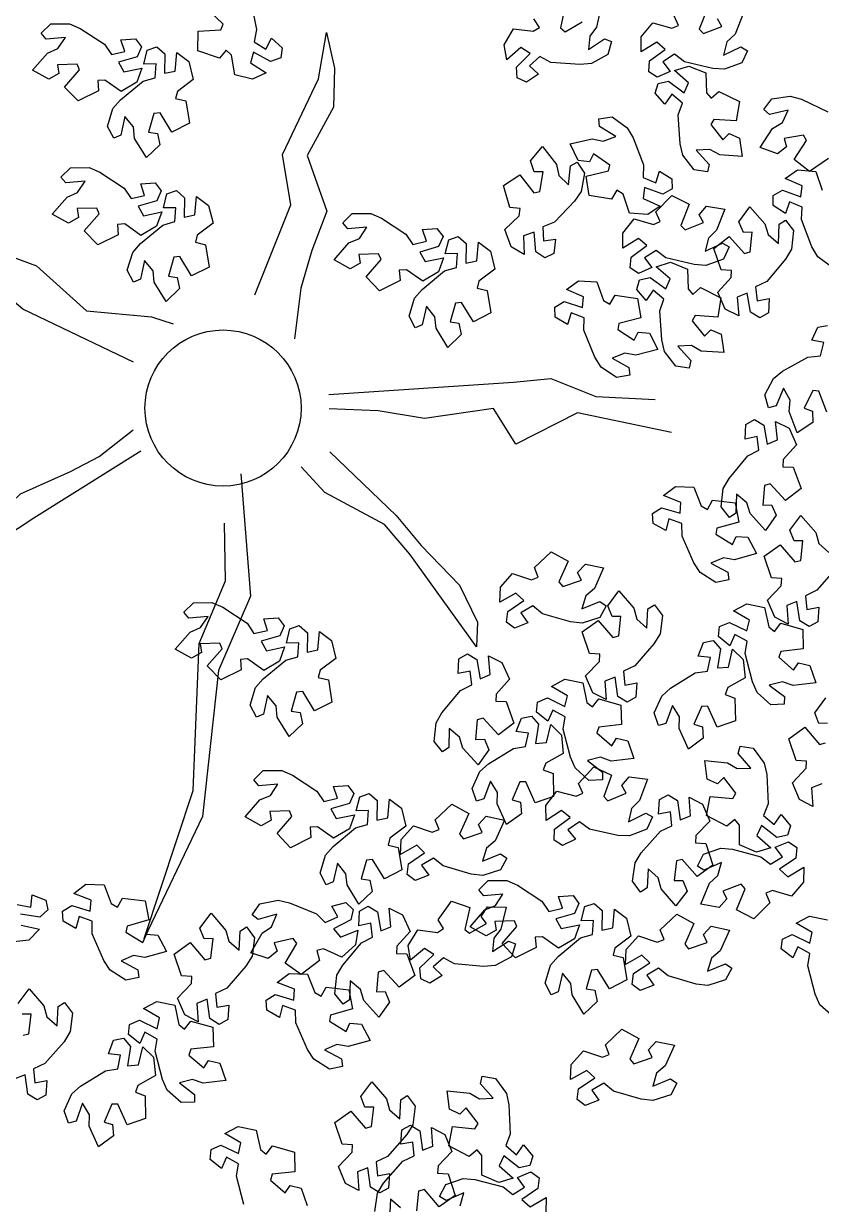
# Model space of a CAD drawing. Header units: centimetres. Extents: x -3096 to 17897, y -3131 to 15798.
# Drawn here: x 2541.9 to 2675.9, y 13499.9 to 13698.2 of the extents above; entities that cross this region are included whole.
import ezdxf

# ---------------------------------------------------------------- set-up
doc = ezdxf.new("R2010")
doc.units = ezdxf.units.CM
doc.layers.add('alberi', color=74, linetype='Continuous')

msp = doc.modelspace()

# ---------------------------------------------------------------- linework, layer by layer
at = {"layer": 'alberi'}
for points in [[(2580.04, 13701.99), (2581.02, 13697.2), (2580.6, 13695.16), (2582.58, 13693.92), (2583.51, 13695.76), (2585.34, 13694.15), (2585.09, 13692.48), (2583.39, 13691.84), (2583.39, 13691.84), (2580.53, 13693.42), (2580.02, 13691.64), (2582.63, 13689.94), (2580.35, 13688.86), (2577.36, 13689.61), (2576.83, 13692.91), (2575.92, 13693.72), (2574.78, 13692.41), (2574.78, 13692.41), (2571.15, 13693.63), (2571.22, 13696.91), (2575.02, 13697.16), (2575.4, 13698.11), (2573.02, 13700.38)], [(2638.93, 13701.35), (2638.12, 13697.63), (2636.96, 13696.12), (2636.77, 13693.85), (2639.44, 13695.65), (2640.65, 13695.2), (2640.01, 13693.04), (2637.29, 13691.52), (2635.34, 13691.33), (2630.46, 13691.7), (2628.61, 13692.66), (2626.88, 13691.1), (2628.39, 13689.7), (2626.34, 13688.38), (2624.81, 13689.08), (2624.65, 13690.89), (2624.65, 13690.89), (2626.96, 13693.21), (2625.39, 13694.18), (2623.03, 13692.14), (2622.62, 13694.62), (2624.17, 13697.3), (2627.48, 13696.91), (2628.51, 13697.56), (2627.56, 13699.02)], [(2632.86, 13701.2), (2632.06, 13697.48), (2632.87, 13696.85), (2635.71, 13698.53)], [(2662.77, 13699.99), (2661.38, 13696.44), (2659.98, 13695.13), (2659.43, 13692.93), (2662.36, 13694.28), (2663.48, 13693.64), (2662.51, 13691.61), (2659.58, 13690.54), (2657.62, 13690.67), (2652.87, 13691.81), (2651.19, 13693.06), (2649.24, 13691.79), (2650.5, 13690.17), (2648.27, 13689.2), (2646.87, 13690.13), (2647, 13691.94), (2647, 13691.94), (2649.65, 13693.86), (2648.25, 13695.08), (2645.6, 13693.44), (2645.6, 13695.96), (2647.55, 13698.34), (2650.76, 13697.43), (2651.88, 13697.91), (2651.17, 13699.5)], [(2656.76, 13700.81), (2655.37, 13697.26), (2656.07, 13696.52), (2659.14, 13697.71), (2658.44, 13699.02)], [(2677.04, 13675.53), (2673.88, 13673.37), (2671.31, 13675.39), (2673.39, 13678.58), (2672.85, 13679.46), (2669.61, 13678.91), (2670.03, 13677.49), (2668.5, 13676.32), (2665.59, 13677.42), (2667.67, 13680.61), (2669.31, 13681.61), (2670.29, 13683.65), (2667.15, 13682.93), (2666.19, 13683.78), (2667.55, 13685.57), (2670.64, 13686.02), (2672.53, 13685.49), (2676.95, 13683.41)], [(2677.8, 13657.22), (2675.27, 13659.04), (2674.28, 13660.73), (2672.55, 13665.3), (2672.63, 13667.39), (2670.49, 13668.3), (2669.85, 13666.34), (2667.79, 13667.64), (2667.78, 13669.32), (2669.35, 13670.22), (2669.35, 13670.22), (2672.43, 13669.12), (2672.65, 13670.96), (2669.8, 13672.22), (2671.88, 13673.65), (2674.95, 13673.38), (2676, 13670.21)], [(2676.8, 13632.95), (2675.44, 13636.5), (2674.42, 13636.58), (2672.96, 13633.63), (2674.35, 13633.14), (2674.41, 13631.22), (2671.81, 13629.51), (2670.45, 13633.06), (2670.6, 13634.97), (2669.52, 13636.96), (2668.26, 13634), (2667.01, 13633.71), (2666.35, 13635.87), (2667.8, 13638.63), (2669.33, 13639.86), (2673.61, 13642.22), (2675.69, 13642.43), (2676.28, 13644.68), (2674.25, 13645.03), (2675.25, 13647.25), (2676.91, 13647.5)], [(2678.3, 13606.73), (2675.08, 13603.05), (2673.2, 13602.14), (2673.41, 13599.82), (2675.44, 13600.19), (2675.26, 13597.76), (2673.79, 13596.96), (2672.25, 13597.92), (2672.25, 13597.92), (2671.77, 13601.15), (2670.05, 13600.48), (2670.27, 13597.37), (2668.04, 13598.53), (2666.83, 13601.37), (2669.13, 13603.79), (2669.22, 13605), (2667.48, 13605.12), (2667.48, 13605.12), (2666.27, 13608.75), (2668.92, 13610.67), (2671.41, 13607.8), (2672.4, 13608.07), (2672.77, 13611.34), (2671.28, 13611.33), (2670.58, 13613.12), (2672.43, 13615.61), (2674.93, 13612.74), (2675.44, 13610.89), (2677.14, 13609.39)], [(2676.92, 13580.71), (2675.44, 13580.7), (2674.74, 13582.49), (2676.59, 13584.98)], [(2675.93, 13570.52), (2674.21, 13569.85), (2674.43, 13566.74), (2672.2, 13567.9), (2670.99, 13570.74), (2673.29, 13573.16), (2673.38, 13574.37), (2671.64, 13574.49), (2671.64, 13574.49), (2670.42, 13578.12), (2673.07, 13580.04), (2675.57, 13577.17), (2676.56, 13577.44)], [(2540.83, 13550.29), (2543.11, 13549.83), (2543.34, 13551.88), (2545.62, 13551.02), (2545.97, 13549.37), (2544.61, 13548.17), (2544.61, 13548.17), (2541.37, 13548.64)], [(2677.94, 13531.36), (2675.63, 13533.45), (2674.83, 13535.24), (2673.61, 13539.97), (2673.93, 13542.04), (2671.89, 13543.17), (2671.05, 13541.3), (2669.14, 13542.82), (2669.31, 13544.49), (2670.98, 13545.22), (2670.98, 13545.22), (2673.91, 13543.78), (2674.33, 13545.58), (2671.64, 13547.15), (2673.86, 13548.34), (2676.89, 13547.73)], [(2541.52, 13546.79), (2544.57, 13546.12), (2542.81, 13544.31), (2539.75, 13543.96)], [(2540.97, 13533.64), (2542.83, 13536.13), (2545.32, 13533.26), (2545.83, 13531.42), (2547.53, 13529.91), (2547.7, 13533.13), (2548.78, 13533.82), (2550.13, 13532.02), (2549.72, 13528.93), (2548.69, 13527.25), (2545.48, 13523.57), (2543.59, 13522.67), (2543.81, 13520.35), (2545.83, 13520.71), (2545.66, 13518.28), (2544.18, 13517.48), (2542.64, 13518.44), (2542.64, 13518.44), (2542.17, 13521.67), (2540.44, 13521)], [(2541.81, 13528.32), (2542.8, 13528.59), (2543.16, 13531.87), (2541.68, 13531.85)], [(2578.9, 13499.91), (2577.68, 13504.65), (2578, 13506.71), (2575.96, 13507.85), (2575.12, 13505.97), (2573.22, 13507.49), (2573.39, 13509.17), (2575.05, 13509.89), (2575.05, 13509.89), (2577.99, 13508.45), (2578.41, 13510.26), (2575.72, 13511.83), (2577.94, 13513.01), (2580.96, 13512.41), (2581.66, 13509.14), (2582.61, 13508.38), (2583.68, 13509.75), (2583.68, 13509.75), (2587.37, 13508.7), (2587.45, 13505.42), (2583.67, 13504.99), (2583.34, 13504.02), (2585.83, 13501.87), (2586.66, 13503.1), (2588.53, 13502.67), (2589.54, 13499.73)], [(2600.89, 13498.73), (2601.32, 13501.82), (2602.35, 13503.49), (2605.57, 13507.16), (2607.46, 13508.06), (2607.25, 13510.38), (2605.23, 13510.02), (2605.41, 13512.45), (2606.89, 13513.25), (2608.43, 13512.28), (2608.43, 13512.28), (2608.89, 13509.05), (2610.62, 13509.71), (2610.4, 13512.82), (2612.63, 13511.65), (2613.84, 13508.81), (2611.53, 13506.4), (2611.43, 13505.19), (2613.17, 13505.07), (2613.17, 13505.07), (2614.37, 13501.43), (2611.71, 13499.52), (2609.22, 13502.4), (2608.24, 13502.13), (2607.86, 13498.86)], [(2615.23, 13499.68), (2615.83, 13501.87), (2612.87, 13500.58), (2611.76, 13501.24), (2612.78, 13503.25), (2615.73, 13504.26), (2617.68, 13504.09), (2622.41, 13502.85), (2624.06, 13501.57), (2626.04, 13502.79), (2624.82, 13504.44), (2627.07, 13505.37), (2628.45, 13504.4), (2628.27, 13502.6), (2628.27, 13502.6), (2625.59, 13500.73), (2626.96, 13499.49), (2629.64, 13501.08), (2629.6, 13498.56)], [(2605.19, 13499.32), (2603.5, 13500.83), (2603.32, 13497.61)]]:
    msp.add_lwpolyline(points, dxfattribs=at)
for points in [[(2546.47, 13698.17), (2549.59, 13698.18), (2551.39, 13697.4), (2555.48, 13694.73), (2556.64, 13692.99), (2558.9, 13693.52), (2558.26, 13695.47), (2560.69, 13695.64), (2561.69, 13694.28), (2560.96, 13692.63), (2560.96, 13692.63), (2557.82, 13691.71), (2558.72, 13690.1), (2561.77, 13690.75), (2560.93, 13688.37), (2558.29, 13686.78), (2555.57, 13688.73), (2554.36, 13688.65), (2554.48, 13686.91), (2554.48, 13686.91), (2551.05, 13685.21), (2548.78, 13687.56), (2551.28, 13690.44), (2550.88, 13691.38), (2547.58, 13691.29), (2547.81, 13689.82), (2546.13, 13688.87), (2543.4, 13690.37), (2545.91, 13693.24), (2547.66, 13694), (2548.92, 13695.89), (2545.71, 13695.6), (2544.87, 13696.58)], [(2556, 13680.95), (2556.91, 13683.94), (2558.2, 13685.42), (2561.97, 13688.53), (2563.98, 13689.11), (2564.14, 13691.44), (2562.09, 13691.41), (2562.66, 13693.77), (2564.25, 13694.33), (2565.61, 13693.13), (2565.61, 13693.13), (2565.55, 13689.86), (2567.36, 13690.24), (2567.65, 13693.35), (2569.66, 13691.83), (2570.39, 13688.84), (2567.72, 13686.82), (2567.44, 13685.64), (2569.13, 13685.24), (2569.13, 13685.24), (2569.74, 13681.46), (2566.81, 13680), (2564.81, 13683.24), (2563.8, 13683.13), (2562.9, 13679.96), (2564.37, 13679.74), (2564.77, 13677.86), (2562.53, 13675.7), (2560.54, 13678.94), (2560.34, 13680.85), (2558.91, 13682.61), (2558.22, 13679.46), (2557.04, 13678.95)], [(2654.51, 13673.63), (2652.62, 13676.11), (2652.16, 13678.02), (2651.83, 13682.89), (2652.52, 13684.87), (2650.73, 13686.36), (2649.56, 13684.67), (2647.96, 13686.51), (2648.44, 13688.12), (2650.21, 13688.53), (2650.21, 13688.53), (2652.83, 13686.58), (2653.57, 13688.27), (2651.21, 13690.31), (2653.62, 13691.07), (2656.48, 13689.92), (2656.57, 13686.58), (2657.36, 13685.66), (2658.67, 13686.81), (2658.67, 13686.81), (2662.1, 13685.1), (2661.58, 13681.87), (2657.78, 13682.13), (2657.28, 13681.24), (2659.33, 13678.67), (2660.37, 13679.73), (2662.14, 13678.96), (2662.59, 13675.88), (2658.79, 13676.15), (2657.12, 13677.09), (2654.86, 13676.96), (2657.02, 13674.57), (2656.74, 13673.31)], [(2640.72, 13682.54), (2643.26, 13680.73), (2644.26, 13679.04), (2646.01, 13674.48), (2645.93, 13672.39), (2648.08, 13671.49), (2648.7, 13673.45), (2650.77, 13672.16), (2650.79, 13670.48), (2649.22, 13669.57), (2649.22, 13669.57), (2646.14, 13670.66), (2645.92, 13668.82), (2648.78, 13667.57), (2646.7, 13666.14), (2643.63, 13666.39), (2642.57, 13669.56), (2641.54, 13670.21), (2640.62, 13668.73), (2640.62, 13668.73), (2636.85, 13669.35), (2636.39, 13672.6), (2640.1, 13673.46), (2640.32, 13674.46), (2637.59, 13676.31), (2636.91, 13675), (2635, 13675.21), (2633.67, 13678.02), (2637.38, 13678.88), (2639.24, 13678.47), (2641.37, 13679.26), (2638.61, 13680.91), (2638.5, 13682.2)], [(2636.1, 13673.09), (2635.53, 13670.02), (2634.42, 13668.4), (2631.03, 13664.89), (2629.1, 13664.08), (2629.2, 13661.75), (2631.24, 13662.01), (2630.94, 13659.59), (2629.43, 13658.86), (2627.94, 13659.9), (2627.94, 13659.9), (2627.63, 13663.16), (2625.87, 13662.57), (2625.94, 13659.45), (2623.77, 13660.73), (2622.7, 13663.62), (2625.12, 13665.92), (2625.27, 13667.13), (2623.54, 13667.33), (2623.54, 13667.33), (2622.51, 13671.02), (2625.25, 13672.81), (2627.6, 13669.81), (2628.6, 13670.03), (2629.13, 13673.29), (2627.65, 13673.34), (2627.03, 13675.17), (2629.01, 13677.56), (2631.36, 13674.57), (2631.78, 13672.7), (2633.4, 13671.11), (2633.72, 13674.32), (2634.84, 13674.96)], [(2549.79, 13674.01), (2552.9, 13674.02), (2554.7, 13673.24), (2558.79, 13670.57), (2559.95, 13668.83), (2562.22, 13669.36), (2561.58, 13671.31), (2564.01, 13671.48), (2565.01, 13670.13), (2564.27, 13668.47), (2564.27, 13668.47), (2561.13, 13667.55), (2562.04, 13665.94), (2565.09, 13666.59), (2564.24, 13664.21), (2561.6, 13662.62), (2558.88, 13664.57), (2557.67, 13664.49), (2557.8, 13662.75), (2557.8, 13662.75), (2554.37, 13661.05), (2552.1, 13663.4), (2554.6, 13666.28), (2554.19, 13667.22), (2550.9, 13667.13), (2551.12, 13665.66), (2549.45, 13664.71), (2546.72, 13666.21), (2549.22, 13669.08), (2550.97, 13669.84), (2552.23, 13671.73), (2549.02, 13671.44), (2548.18, 13672.42)], [(2559.31, 13656.79), (2560.23, 13659.78), (2561.51, 13661.26), (2565.29, 13664.37), (2567.29, 13664.95), (2567.46, 13667.28), (2565.4, 13667.25), (2565.97, 13669.61), (2567.56, 13670.17), (2568.92, 13668.97), (2568.92, 13668.97), (2568.86, 13665.7), (2570.67, 13666.08), (2570.96, 13669.19), (2572.97, 13667.67), (2573.71, 13664.68), (2571.04, 13662.66), (2570.75, 13661.48), (2572.45, 13661.08), (2572.45, 13661.08), (2573.05, 13657.3), (2570.12, 13655.84), (2568.13, 13659.08), (2567.11, 13658.97), (2566.22, 13655.8), (2567.68, 13655.58), (2568.09, 13653.7), (2565.85, 13651.54), (2563.85, 13654.78), (2563.65, 13656.69), (2562.22, 13658.45), (2561.53, 13655.3), (2560.35, 13654.79)], [(2659.41, 13658.67), (2656.48, 13657.6), (2654.53, 13657.74), (2649.77, 13658.88), (2648.1, 13660.12), (2646.14, 13658.86), (2647.4, 13657.23), (2645.17, 13656.26), (2643.77, 13657.2), (2643.91, 13659.01), (2643.91, 13659.01), (2646.56, 13660.93), (2645.16, 13662.14), (2642.51, 13660.5), (2642.5, 13663.02), (2644.45, 13665.41), (2647.67, 13664.49), (2648.78, 13664.98), (2648.08, 13666.57), (2648.08, 13666.57), (2650.73, 13669.33), (2653.66, 13667.87), (2652.28, 13664.33), (2652.98, 13663.58), (2656.05, 13664.78), (2655.34, 13666.08), (2656.6, 13667.54), (2659.67, 13667.05), (2658.28, 13663.51), (2656.89, 13662.2), (2656.34, 13660), (2659.27, 13661.34), (2660.39, 13660.71)], [(2671.2, 13663.44), (2670.84, 13660.34), (2669.85, 13658.65), (2666.7, 13654.92), (2664.83, 13653.98), (2665.09, 13651.66), (2667.1, 13652.06), (2666.97, 13649.63), (2665.51, 13648.8), (2663.95, 13649.73), (2663.95, 13649.73), (2663.42, 13652.96), (2661.71, 13652.26), (2661.99, 13649.15), (2659.73, 13650.28), (2658.47, 13653.09), (2660.73, 13655.55), (2660.8, 13656.77), (2659.06, 13656.85), (2659.06, 13656.85), (2657.78, 13660.46), (2660.4, 13662.43), (2662.95, 13659.6), (2663.93, 13659.89), (2664.24, 13663.17), (2662.76, 13663.13), (2662.02, 13664.9), (2663.83, 13667.43), (2666.38, 13664.6), (2666.92, 13662.77), (2668.64, 13661.29), (2668.75, 13664.51), (2669.82, 13665.22)], [(2597.1, 13666.31), (2600.22, 13666.33), (2602.02, 13665.55), (2606.11, 13662.87), (2607.27, 13661.13), (2609.54, 13661.66), (2608.89, 13663.62), (2611.32, 13663.78), (2612.33, 13662.43), (2611.59, 13660.77), (2611.59, 13660.77), (2608.45, 13659.85), (2609.35, 13658.24), (2612.4, 13658.89), (2611.56, 13656.52), (2608.92, 13654.93), (2606.2, 13656.87), (2604.99, 13656.79), (2605.11, 13655.06), (2605.11, 13655.06), (2601.69, 13653.35), (2599.41, 13655.71), (2601.92, 13658.58), (2601.51, 13659.52), (2598.22, 13659.43), (2598.44, 13657.96), (2596.76, 13657.02), (2594.03, 13658.51), (2596.54, 13661.38), (2598.29, 13662.14), (2599.55, 13664.03), (2596.34, 13663.75), (2595.5, 13664.73)], [(2606.63, 13649.1), (2607.55, 13652.08), (2608.83, 13653.56), (2612.6, 13656.67), (2614.61, 13657.26), (2614.78, 13659.58), (2612.72, 13659.55), (2613.29, 13661.92), (2614.88, 13662.47), (2616.24, 13661.27), (2616.24, 13661.27), (2616.18, 13658), (2617.99, 13658.39), (2618.28, 13661.49), (2620.29, 13659.98), (2621.02, 13656.98), (2618.36, 13654.97), (2618.07, 13653.79), (2619.76, 13653.39), (2619.76, 13653.39), (2620.37, 13649.61), (2617.44, 13648.14), (2615.44, 13651.39), (2614.43, 13651.28), (2613.53, 13648.11), (2615, 13647.88), (2615.4, 13646), (2613.16, 13643.84), (2611.17, 13647.09), (2610.97, 13648.99), (2609.54, 13650.76), (2608.85, 13647.61), (2607.67, 13647.1)], [(2651.42, 13640.7), (2649.52, 13643.17), (2649.07, 13645.08), (2648.74, 13649.96), (2649.43, 13651.93), (2647.64, 13653.42), (2646.46, 13651.73), (2644.87, 13653.57), (2645.34, 13655.18), (2647.11, 13655.59), (2647.11, 13655.59), (2649.74, 13653.64), (2650.48, 13655.34), (2648.12, 13657.38), (2650.52, 13658.13), (2653.38, 13656.99), (2653.47, 13653.64), (2654.27, 13652.73), (2655.57, 13653.87), (2655.57, 13653.87), (2659, 13652.16), (2658.49, 13648.93), (2654.69, 13649.19), (2654.18, 13648.3), (2656.24, 13645.73), (2657.28, 13646.79), (2659.04, 13646.03), (2659.49, 13642.95), (2655.69, 13643.22), (2654.03, 13644.16), (2651.76, 13644.02), (2653.92, 13641.63), (2653.65, 13640.37)], [(2641.46, 13638.77), (2638.88, 13640.52), (2637.84, 13642.18), (2635.98, 13646.7), (2636.01, 13648.79), (2633.83, 13649.63), (2633.26, 13647.66), (2631.16, 13648.9), (2631.1, 13650.58), (2632.65, 13651.53), (2632.65, 13651.53), (2635.76, 13650.51), (2635.92, 13652.35), (2633.04, 13653.54), (2635.08, 13655.02), (2638.15, 13654.84), (2639.3, 13651.7), (2640.34, 13651.08), (2641.22, 13652.58), (2641.22, 13652.58), (2645.01, 13652.05), (2645.55, 13648.82), (2641.86, 13647.86), (2641.67, 13646.86), (2644.43, 13645.07), (2645.08, 13646.41), (2647, 13646.24), (2648.4, 13643.46), (2644.72, 13642.51), (2642.84, 13642.88), (2640.73, 13642.03), (2643.54, 13640.45), (2643.68, 13639.17)], [(2659.06, 13617.04), (2659.39, 13620.14), (2660.38, 13621.84), (2663.5, 13625.6), (2665.36, 13626.55), (2665.09, 13628.86), (2663.07, 13628.45), (2663.19, 13630.88), (2664.64, 13631.72), (2666.21, 13630.8), (2666.21, 13630.8), (2666.76, 13627.58), (2668.47, 13628.29), (2668.17, 13631.4), (2670.43, 13630.29), (2671.71, 13627.48), (2669.47, 13625), (2669.41, 13623.79), (2671.15, 13623.72), (2671.15, 13623.72), (2672.46, 13620.12), (2669.85, 13618.13), (2667.28, 13620.94), (2666.3, 13620.64), (2666.02, 13617.36), (2667.5, 13617.42), (2668.25, 13615.64), (2666.46, 13613.1), (2663.89, 13615.92), (2663.34, 13617.75), (2661.6, 13619.21), (2661.52, 13615.99), (2660.45, 13615.27)], [(2658.12, 13604.35), (2655.51, 13606.05), (2654.43, 13607.68), (2652.47, 13612.16), (2652.45, 13614.25), (2650.26, 13615.05), (2649.73, 13613.06), (2647.61, 13614.25), (2647.51, 13615.93), (2649.03, 13616.92), (2649.03, 13616.92), (2652.16, 13615.97), (2652.29, 13617.81), (2649.38, 13618.94), (2651.38, 13620.46), (2654.47, 13620.35), (2655.68, 13617.23), (2656.74, 13616.64), (2657.58, 13618.16), (2657.58, 13618.16), (2661.38, 13617.71), (2661.99, 13614.49), (2658.33, 13613.46), (2658.15, 13612.45), (2660.96, 13610.72), (2661.58, 13612.07), (2663.5, 13611.95), (2664.96, 13609.2), (2661.3, 13608.17), (2659.41, 13608.49), (2657.32, 13607.6), (2660.16, 13606.08), (2660.33, 13604.81)], [(2638.66, 13598.47), (2635.68, 13597.54), (2633.74, 13597.76), (2629.04, 13599.11), (2627.42, 13600.44), (2625.41, 13599.26), (2626.6, 13597.58), (2624.32, 13596.71), (2622.97, 13597.71), (2623.19, 13599.51), (2623.19, 13599.51), (2625.92, 13601.31), (2624.58, 13602.58), (2621.86, 13601.07), (2621.96, 13603.58), (2624.02, 13605.88), (2627.19, 13604.82), (2628.33, 13605.25), (2627.7, 13606.87), (2627.7, 13606.87), (2630.47, 13609.51), (2633.34, 13607.92), (2631.79, 13604.44), (2632.45, 13603.67), (2635.57, 13604.72), (2634.93, 13606.06), (2636.25, 13607.45), (2639.3, 13606.83), (2637.75, 13603.35), (2636.3, 13602.11), (2635.65, 13599.93), (2638.64, 13601.14), (2639.73, 13600.46)], [(2649.18, 13598.81), (2648.77, 13595.72), (2647.74, 13594.05), (2644.53, 13590.37), (2642.65, 13589.46), (2642.86, 13587.14), (2644.89, 13587.51), (2644.71, 13585.08), (2643.23, 13584.27), (2641.69, 13585.23), (2641.69, 13585.23), (2641.22, 13588.47), (2639.49, 13587.79), (2639.72, 13584.68), (2637.49, 13585.85), (2636.27, 13588.68), (2638.58, 13591.11), (2638.66, 13592.32), (2636.93, 13592.43), (2636.93, 13592.43), (2635.71, 13596.06), (2638.36, 13597.99), (2640.86, 13595.11), (2641.85, 13595.39), (2642.21, 13598.66), (2640.73, 13598.64), (2640.02, 13600.43), (2641.88, 13602.93), (2644.38, 13600.05), (2644.89, 13598.21), (2646.58, 13596.7), (2646.75, 13599.92), (2647.83, 13600.62)], [(2570.42, 13600.95), (2573.54, 13600.97), (2575.34, 13600.19), (2579.43, 13597.51), (2580.59, 13595.77), (2582.86, 13596.3), (2582.22, 13598.26), (2584.65, 13598.42), (2585.65, 13597.07), (2584.91, 13595.41), (2584.91, 13595.41), (2581.77, 13594.49), (2582.68, 13592.88), (2585.72, 13593.53), (2584.88, 13591.16), (2582.24, 13589.57), (2579.52, 13591.51), (2578.31, 13591.43), (2578.44, 13589.7), (2578.44, 13589.7), (2575.01, 13587.99), (2572.74, 13590.35), (2575.24, 13593.22), (2574.83, 13594.16), (2571.54, 13594.07), (2571.76, 13592.6), (2570.09, 13591.66), (2567.36, 13593.15), (2569.86, 13596.02), (2571.61, 13596.78), (2572.87, 13598.67), (2569.66, 13598.39), (2568.82, 13599.36)], [(2667.39, 13583.81), (2665.08, 13585.9), (2664.28, 13587.68), (2663.06, 13592.42), (2663.38, 13594.49), (2661.34, 13595.62), (2660.5, 13593.74), (2658.59, 13595.26), (2658.76, 13596.94), (2660.43, 13597.66), (2660.43, 13597.66), (2663.37, 13596.22), (2663.78, 13598.03), (2661.09, 13599.6), (2663.32, 13600.78), (2666.34, 13600.18), (2667.04, 13596.91), (2667.99, 13596.15), (2669.06, 13597.52), (2669.06, 13597.52), (2672.74, 13596.47), (2672.83, 13593.2), (2669.05, 13592.76), (2668.72, 13591.79), (2671.21, 13589.64), (2672.03, 13590.87), (2673.91, 13590.44), (2674.92, 13587.5), (2671.13, 13587.07), (2669.33, 13587.69), (2667.12, 13587.14), (2669.68, 13585.19), (2669.64, 13583.9)], [(2579.95, 13583.74), (2580.87, 13586.72), (2582.15, 13588.2), (2585.93, 13591.31), (2587.93, 13591.89), (2588.1, 13594.22), (2586.04, 13594.19), (2586.61, 13596.56), (2588.2, 13597.11), (2589.56, 13595.91), (2589.56, 13595.91), (2589.5, 13592.64), (2591.31, 13593.02), (2591.6, 13596.13), (2593.61, 13594.62), (2594.34, 13591.62), (2591.68, 13589.61), (2591.39, 13588.42), (2593.08, 13588.03), (2593.08, 13588.03), (2593.69, 13584.25), (2590.76, 13582.78), (2588.77, 13586.03), (2587.75, 13585.92), (2586.85, 13582.75), (2588.32, 13582.52), (2588.72, 13580.64), (2586.48, 13578.48), (2584.49, 13581.73), (2584.29, 13583.63), (2582.86, 13585.39), (2582.17, 13582.25), (2580.99, 13581.74)], [(2647.76, 13582.46), (2649.07, 13585.29), (2650.54, 13586.59), (2654.69, 13589.16), (2656.76, 13589.47), (2657.24, 13591.75), (2655.19, 13592), (2656.07, 13594.27), (2657.72, 13594.61), (2658.91, 13593.23), (2658.91, 13593.23), (2658.41, 13590), (2660.26, 13590.14), (2660.96, 13593.18), (2662.75, 13591.41), (2663.08, 13588.34), (2660.17, 13586.7), (2659.73, 13585.57), (2661.35, 13584.95), (2661.35, 13584.95), (2661.45, 13581.12), (2658.35, 13580.06), (2656.8, 13583.54), (2655.78, 13583.57), (2654.47, 13580.55), (2655.89, 13580.13), (2656.04, 13578.21), (2653.53, 13576.37), (2651.99, 13579.86), (2652.05, 13581.77), (2650.87, 13583.71), (2649.76, 13580.68), (2648.52, 13580.33)], [(2610.84, 13577.67), (2611.18, 13580.77), (2612.16, 13582.46), (2615.29, 13586.22), (2617.15, 13587.18), (2616.87, 13589.49), (2614.86, 13589.07), (2614.97, 13591.51), (2616.43, 13592.35), (2617.99, 13591.43), (2617.99, 13591.43), (2618.55, 13588.2), (2620.26, 13588.92), (2619.95, 13592.02), (2622.22, 13590.92), (2623.5, 13588.11), (2621.26, 13585.63), (2621.2, 13584.42), (2622.94, 13584.35), (2622.94, 13584.35), (2624.24, 13580.75), (2621.64, 13578.76), (2619.07, 13581.57), (2618.09, 13581.27), (2617.81, 13577.99), (2619.29, 13578.04), (2620.04, 13576.27), (2618.25, 13573.73), (2615.68, 13576.54), (2615.12, 13578.37), (2613.39, 13579.84), (2613.3, 13576.62), (2612.24, 13575.9)], [(2636.84, 13571.12), (2634.52, 13573.21), (2633.72, 13575), (2632.51, 13579.73), (2632.82, 13581.8), (2630.79, 13582.94), (2629.94, 13581.06), (2628.04, 13582.58), (2628.21, 13584.25), (2629.87, 13584.98), (2629.87, 13584.98), (2632.81, 13583.54), (2633.23, 13585.34), (2630.54, 13586.91), (2632.76, 13588.1), (2635.79, 13587.49), (2636.48, 13584.23), (2637.43, 13583.47), (2638.51, 13584.83), (2638.51, 13584.83), (2642.19, 13583.78), (2642.28, 13580.51), (2638.49, 13580.07), (2638.16, 13579.11), (2640.66, 13576.95), (2641.48, 13578.19), (2643.36, 13577.76), (2644.36, 13574.81), (2640.58, 13574.38), (2638.77, 13575), (2636.57, 13574.46), (2639.13, 13572.5), (2639.09, 13571.21)], [(2617.21, 13569.77), (2618.51, 13572.6), (2619.98, 13573.9), (2624.14, 13576.47), (2626.21, 13576.79), (2626.68, 13579.07), (2624.64, 13579.31), (2625.52, 13581.58), (2627.17, 13581.92), (2628.36, 13580.55), (2628.36, 13580.55), (2627.86, 13577.32), (2629.71, 13577.46), (2630.41, 13580.49), (2632.2, 13578.72), (2632.53, 13575.66), (2629.61, 13574.02), (2629.17, 13572.89), (2630.8, 13572.27), (2630.8, 13572.27), (2630.89, 13568.44), (2627.8, 13567.38), (2626.25, 13570.86), (2625.23, 13570.89), (2623.92, 13567.87), (2625.34, 13567.45), (2625.49, 13565.53), (2622.98, 13563.69), (2621.44, 13567.17), (2621.49, 13569.08), (2620.31, 13571.02), (2619.21, 13568), (2617.97, 13567.65)], [(2664.42, 13576.52), (2666.26, 13574), (2666.68, 13572.09), (2666.91, 13567.21), (2666.17, 13565.25), (2667.94, 13563.72), (2669.14, 13565.39), (2670.7, 13563.52), (2670.19, 13561.91), (2668.41, 13561.54), (2668.41, 13561.54), (2665.83, 13563.55), (2665.05, 13561.86), (2667.37, 13559.78), (2664.95, 13559.07), (2662.11, 13560.28), (2662.1, 13563.62), (2661.32, 13564.55), (2659.99, 13563.44), (2659.99, 13563.44), (2656.6, 13565.21), (2657.18, 13568.44), (2660.97, 13568.09), (2661.5, 13568.97), (2659.49, 13571.59), (2658.43, 13570.55), (2656.69, 13571.35), (2656.3, 13574.44), (2660.09, 13574.09), (2661.74, 13573.12), (2664, 13573.2), (2661.9, 13575.64), (2662.2, 13576.89)], [(2582.15, 13572.78), (2585.27, 13572.8), (2587.07, 13572.02), (2591.16, 13569.34), (2592.32, 13567.6), (2594.59, 13568.14), (2593.94, 13570.09), (2596.37, 13570.25), (2597.38, 13568.9), (2596.64, 13567.24), (2596.64, 13567.24), (2593.5, 13566.33), (2594.4, 13564.71), (2597.45, 13565.36), (2596.61, 13562.99), (2593.97, 13561.4), (2591.25, 13563.34), (2590.04, 13563.26), (2590.16, 13561.53), (2590.16, 13561.53), (2586.74, 13559.82), (2584.47, 13562.18), (2586.97, 13565.05), (2586.56, 13565.99), (2583.27, 13565.9), (2583.49, 13564.43), (2581.81, 13563.49), (2579.09, 13564.98), (2581.59, 13567.85), (2583.34, 13568.61), (2584.6, 13570.5), (2581.39, 13570.22), (2580.55, 13571.2)], [(2646.57, 13562.93), (2643.67, 13561.8), (2641.71, 13561.89), (2636.93, 13562.93), (2635.23, 13564.14), (2633.3, 13562.83), (2634.6, 13561.23), (2632.39, 13560.21), (2630.97, 13561.11), (2631.07, 13562.93), (2631.07, 13562.93), (2633.67, 13564.91), (2632.25, 13566.09), (2629.63, 13564.39), (2629.57, 13566.91), (2631.47, 13569.34), (2634.7, 13568.5), (2635.8, 13569), (2635.07, 13570.58), (2635.07, 13570.58), (2637.66, 13573.4), (2640.62, 13572.01), (2639.31, 13568.43), (2640.03, 13567.7), (2643.07, 13568.96), (2642.34, 13570.25), (2643.57, 13571.74), (2646.65, 13571.32), (2645.34, 13567.74), (2643.97, 13566.4), (2643.47, 13564.19), (2646.37, 13565.6), (2647.5, 13564.99)], [(2591.68, 13555.57), (2592.6, 13558.55), (2593.88, 13560.04), (2597.65, 13563.14), (2599.66, 13563.73), (2599.83, 13566.05), (2597.77, 13566.02), (2598.34, 13568.39), (2599.93, 13568.94), (2601.29, 13567.74), (2601.29, 13567.74), (2601.23, 13564.47), (2603.04, 13564.86), (2603.33, 13567.96), (2605.34, 13566.45), (2606.07, 13563.45), (2603.41, 13561.44), (2603.12, 13560.26), (2604.81, 13559.86), (2604.81, 13559.86), (2605.42, 13556.08), (2602.49, 13554.62), (2600.5, 13557.86), (2599.48, 13557.75), (2598.58, 13554.58), (2600.05, 13554.35), (2600.45, 13552.47), (2598.21, 13550.32), (2596.22, 13553.56), (2596.02, 13555.46), (2594.59, 13557.23), (2593.9, 13554.08), (2592.72, 13553.57)], [(2644.16, 13554.19), (2644.59, 13557.28), (2645.62, 13558.95), (2648.85, 13562.62), (2650.73, 13563.52), (2650.53, 13565.84), (2648.5, 13565.48), (2648.68, 13567.91), (2650.16, 13568.71), (2651.7, 13567.75), (2651.7, 13567.75), (2652.16, 13564.51), (2653.89, 13565.18), (2653.68, 13568.29), (2655.91, 13567.12), (2657.11, 13564.28), (2654.8, 13561.86), (2654.71, 13560.65), (2656.44, 13560.53), (2656.44, 13560.53), (2657.64, 13556.89), (2654.99, 13554.98), (2652.5, 13557.86), (2651.51, 13557.59), (2651.13, 13554.32), (2652.62, 13554.33), (2653.32, 13552.54), (2651.45, 13550.05), (2648.97, 13552.93), (2648.46, 13554.78), (2646.77, 13556.29), (2646.59, 13553.08), (2645.51, 13552.38)], [(2621.99, 13556.1), (2619.02, 13555.17), (2617.07, 13555.39), (2612.37, 13556.75), (2610.76, 13558.07), (2608.74, 13556.89), (2609.93, 13555.21), (2607.66, 13554.34), (2606.3, 13555.34), (2606.52, 13557.14), (2606.52, 13557.14), (2609.25, 13558.94), (2607.91, 13560.22), (2605.19, 13558.7), (2605.3, 13561.22), (2607.36, 13563.51), (2610.52, 13562.45), (2611.66, 13562.89), (2611.03, 13564.51), (2611.03, 13564.51), (2613.8, 13567.15), (2616.67, 13565.56), (2615.12, 13562.08), (2615.79, 13561.3), (2618.91, 13562.36), (2618.27, 13563.69), (2619.59, 13565.09), (2622.64, 13564.46), (2621.09, 13560.98), (2619.63, 13559.74), (2618.98, 13557.57), (2621.97, 13558.78), (2623.06, 13558.09)], [(2656.05, 13558.72), (2659, 13559.72), (2660.96, 13559.55), (2665.68, 13558.31), (2667.34, 13557.03), (2669.32, 13558.26), (2668.09, 13559.91), (2670.34, 13560.83), (2671.72, 13559.87), (2671.55, 13558.06), (2671.55, 13558.06), (2668.86, 13556.19), (2670.23, 13554.95), (2672.92, 13556.54), (2672.87, 13554.02), (2670.87, 13551.67), (2667.68, 13552.65), (2666.55, 13552.19), (2667.22, 13550.59), (2667.22, 13550.59), (2664.51, 13547.88), (2661.61, 13549.4), (2663.07, 13552.91), (2662.38, 13553.68), (2659.29, 13552.54), (2659.97, 13551.22), (2658.68, 13549.79), (2655.62, 13550.34), (2657.08, 13553.86), (2658.5, 13555.14), (2659.1, 13557.33), (2656.14, 13556.04), (2655.04, 13556.7)], [(2619.94, 13554.31), (2623.06, 13554.33), (2624.85, 13553.55), (2628.94, 13550.87), (2630.1, 13549.13), (2632.37, 13549.67), (2631.73, 13551.62), (2634.16, 13551.78), (2635.16, 13550.43), (2634.42, 13548.77), (2634.42, 13548.77), (2631.28, 13547.86), (2632.19, 13546.24), (2635.24, 13546.89), (2634.39, 13544.52), (2631.75, 13542.93), (2629.04, 13544.87), (2627.82, 13544.79), (2627.95, 13543.06), (2627.95, 13543.06), (2624.52, 13541.35), (2622.25, 13543.71), (2624.75, 13546.58), (2624.34, 13547.52), (2621.05, 13547.43), (2621.27, 13545.96), (2619.6, 13545.02), (2616.87, 13546.51), (2619.37, 13549.38), (2621.13, 13550.14), (2622.39, 13552.03), (2619.18, 13551.75), (2618.34, 13552.73)], [(2559.07, 13537.56), (2556.45, 13539.25), (2555.38, 13540.89), (2553.42, 13545.37), (2553.4, 13547.46), (2551.21, 13548.25), (2550.68, 13546.27), (2548.55, 13547.46), (2548.46, 13549.14), (2549.98, 13550.12), (2549.98, 13550.12), (2553.11, 13549.17), (2553.24, 13551.02), (2550.33, 13552.14), (2552.33, 13553.67), (2555.41, 13553.56), (2556.62, 13550.44), (2557.68, 13549.84), (2558.53, 13551.36), (2558.53, 13551.36), (2562.33, 13550.92), (2562.94, 13547.7), (2559.27, 13546.66), (2559.1, 13545.65), (2561.91, 13543.93), (2562.52, 13545.28), (2564.44, 13545.15), (2565.91, 13542.41), (2562.24, 13541.38), (2560.36, 13541.7), (2558.27, 13540.81), (2561.11, 13539.29), (2561.28, 13538.01)], [(2581.59, 13550.42), (2584.65, 13551.02), (2586.56, 13550.59), (2591.08, 13548.73), (2592.54, 13547.24), (2594.67, 13548.19), (2593.67, 13549.99), (2596.03, 13550.6), (2597.27, 13549.46), (2596.85, 13547.7), (2596.85, 13547.7), (2593.94, 13546.21), (2595.13, 13544.79), (2598.01, 13546), (2597.62, 13543.51), (2595.33, 13541.45), (2592.29, 13542.85), (2591.12, 13542.55), (2591.57, 13540.87), (2591.57, 13540.87), (2588.52, 13538.55), (2585.85, 13540.44), (2587.76, 13543.73), (2587.19, 13544.58), (2583.97, 13543.87), (2584.46, 13542.47), (2583, 13541.22), (2580.04, 13542.18), (2581.96, 13545.47), (2583.54, 13546.54), (2584.42, 13548.64), (2581.32, 13547.76), (2580.31, 13548.56)], [(2623.85, 13541.52), (2621.1, 13540.04), (2619.15, 13539.89), (2614.28, 13540.34), (2612.44, 13541.34), (2610.69, 13539.8), (2612.17, 13538.38), (2610.1, 13537.1), (2608.58, 13537.82), (2608.46, 13539.63), (2608.46, 13539.63), (2610.8, 13541.91), (2609.25, 13542.91), (2606.86, 13540.91), (2606.49, 13543.4), (2608.08, 13546.05), (2611.39, 13545.6), (2612.43, 13546.24), (2611.5, 13547.71), (2611.5, 13547.71), (2613.73, 13550.83), (2616.84, 13549.8), (2615.98, 13546.09), (2616.78, 13545.46), (2619.65, 13547.08), (2618.76, 13548.27), (2619.8, 13549.89), (2622.91, 13549.85), (2622.04, 13546.14), (2620.85, 13544.65), (2620.62, 13542.39), (2623.32, 13544.14), (2624.52, 13543.67)], [(2629.47, 13537.1), (2630.38, 13540.08), (2631.66, 13541.56), (2635.44, 13544.67), (2637.44, 13545.26), (2637.61, 13547.58), (2635.55, 13547.55), (2636.12, 13549.92), (2637.71, 13550.47), (2639.07, 13549.27), (2639.07, 13549.27), (2639.01, 13546), (2640.82, 13546.39), (2641.11, 13549.49), (2643.13, 13547.98), (2643.86, 13544.98), (2641.19, 13542.97), (2640.91, 13541.79), (2642.6, 13541.39), (2642.6, 13541.39), (2643.21, 13537.61), (2640.28, 13536.14), (2638.28, 13539.39), (2637.26, 13539.28), (2636.37, 13536.11), (2637.83, 13535.88), (2638.24, 13534), (2636, 13531.85), (2634.01, 13535.09), (2633.8, 13536.99), (2632.38, 13538.76), (2631.69, 13535.61), (2630.5, 13535.1)], [(2580.68, 13544.7), (2580.27, 13541.61), (2579.25, 13539.94), (2576.03, 13536.26), (2574.15, 13535.35), (2574.36, 13533.03), (2576.39, 13533.4), (2576.21, 13530.97), (2574.73, 13530.16), (2573.19, 13531.12), (2573.19, 13531.12), (2572.72, 13534.36), (2571, 13533.68), (2571.22, 13530.57), (2568.99, 13531.74), (2567.77, 13534.57), (2570.08, 13537), (2570.16, 13538.21), (2568.43, 13538.32), (2568.43, 13538.32), (2567.21, 13541.95), (2569.86, 13543.88), (2572.36, 13541), (2573.35, 13541.28), (2573.71, 13544.55), (2572.23, 13544.54), (2571.52, 13546.32), (2573.38, 13548.82), (2575.88, 13545.94), (2576.39, 13544.1), (2578.08, 13542.59), (2578.25, 13545.81), (2579.33, 13546.51)], [(2594.18, 13535.3), (2594.52, 13538.4), (2595.5, 13540.1), (2598.62, 13543.86), (2600.48, 13544.81), (2600.21, 13547.13), (2598.19, 13546.71), (2598.31, 13549.14), (2599.77, 13549.98), (2601.33, 13549.06), (2601.33, 13549.06), (2601.88, 13545.84), (2603.59, 13546.56), (2603.29, 13549.66), (2605.55, 13548.55), (2606.83, 13545.75), (2604.59, 13543.27), (2604.53, 13542.05), (2606.27, 13541.98), (2606.27, 13541.98), (2607.58, 13538.38), (2604.97, 13536.39), (2602.4, 13539.2), (2601.42, 13538.91), (2601.14, 13535.62), (2602.62, 13535.68), (2603.37, 13533.91), (2601.58, 13531.37), (2599.01, 13534.18), (2598.46, 13536.01), (2596.72, 13537.47), (2596.64, 13534.25), (2595.57, 13533.53)], [(2659.78, 13537.63), (2656.8, 13536.7), (2654.86, 13536.92), (2650.16, 13538.28), (2648.54, 13539.6), (2646.53, 13538.42), (2647.72, 13536.74), (2645.44, 13535.87), (2644.09, 13536.87), (2644.31, 13538.67), (2644.31, 13538.67), (2647.04, 13540.47), (2645.7, 13541.75), (2642.97, 13540.23), (2643.08, 13542.75), (2645.14, 13545.04), (2648.31, 13543.98), (2649.44, 13544.42), (2648.82, 13546.04), (2648.82, 13546.04), (2651.59, 13548.68), (2654.45, 13547.09), (2652.91, 13543.61), (2653.57, 13542.83), (2656.69, 13543.88), (2656.05, 13545.22), (2657.37, 13546.62), (2660.42, 13545.99), (2658.87, 13542.51), (2657.42, 13541.27), (2656.77, 13539.1), (2659.75, 13540.31), (2660.84, 13539.62)], [(2593.25, 13522.62), (2590.63, 13524.31), (2589.55, 13525.95), (2587.59, 13530.43), (2587.57, 13532.52), (2585.38, 13533.31), (2584.85, 13531.32), (2582.73, 13532.52), (2582.63, 13534.2), (2584.15, 13535.18), (2584.15, 13535.18), (2587.28, 13534.23), (2587.41, 13536.08), (2584.5, 13537.2), (2586.51, 13538.72), (2589.59, 13538.61), (2590.8, 13535.5), (2591.86, 13534.9), (2592.7, 13536.42), (2592.7, 13536.42), (2596.5, 13535.97), (2597.11, 13532.75), (2593.45, 13531.72), (2593.27, 13530.71), (2596.08, 13528.98), (2596.7, 13530.33), (2598.62, 13530.21), (2600.08, 13527.47), (2596.42, 13526.43), (2594.53, 13526.76), (2592.45, 13525.87), (2595.29, 13524.34), (2595.45, 13523.07)], [(2568.34, 13517.01), (2566.02, 13519.1), (2565.22, 13520.89), (2564.01, 13525.63), (2564.32, 13527.69), (2562.29, 13528.83), (2561.45, 13526.95), (2559.54, 13528.47), (2559.71, 13530.14), (2561.38, 13530.87), (2561.38, 13530.87), (2564.31, 13529.43), (2564.73, 13531.23), (2562.04, 13532.81), (2564.26, 13533.99), (2567.29, 13533.39), (2567.98, 13530.12), (2568.93, 13529.36), (2570.01, 13530.72), (2570.01, 13530.72), (2573.69, 13529.68), (2573.78, 13526.4), (2569.99, 13525.97), (2569.66, 13525), (2572.16, 13522.85), (2572.98, 13524.08), (2574.86, 13523.65), (2575.86, 13520.71), (2572.08, 13520.27), (2570.27, 13520.89), (2568.07, 13520.35), (2570.63, 13518.39), (2570.59, 13517.1)], [(2650.56, 13518.31), (2647.58, 13517.38), (2645.63, 13517.6), (2640.94, 13518.96), (2639.32, 13520.28), (2637.31, 13519.1), (2638.5, 13517.42), (2636.22, 13516.55), (2634.87, 13517.55), (2635.09, 13519.35), (2635.09, 13519.35), (2637.82, 13521.15), (2636.48, 13522.43), (2633.75, 13520.91), (2633.86, 13523.43), (2635.92, 13525.72), (2639.09, 13524.66), (2640.22, 13525.1), (2639.59, 13526.72), (2639.59, 13526.72), (2642.37, 13529.36), (2645.23, 13527.77), (2643.69, 13524.29), (2644.35, 13523.51), (2647.47, 13524.57), (2646.83, 13525.9), (2648.15, 13527.3), (2651.2, 13526.67), (2649.65, 13523.19), (2648.2, 13521.95), (2647.55, 13519.78), (2650.53, 13520.99), (2651.62, 13520.3)], [(2548.71, 13515.66), (2550.02, 13518.5), (2551.48, 13519.79), (2555.64, 13522.37), (2557.71, 13522.68), (2558.18, 13524.96), (2556.14, 13525.21), (2557.02, 13527.48), (2558.67, 13527.81), (2559.86, 13526.44), (2559.86, 13526.44), (2559.36, 13523.21), (2561.21, 13523.35), (2561.91, 13526.39), (2563.7, 13524.62), (2564.03, 13521.55), (2561.11, 13519.91), (2560.67, 13518.78), (2562.3, 13518.16), (2562.3, 13518.16), (2562.39, 13514.33), (2559.3, 13513.27), (2557.75, 13516.75), (2556.73, 13516.78), (2555.42, 13513.76), (2556.84, 13513.34), (2556.99, 13511.42), (2554.48, 13509.58), (2552.94, 13513.06), (2552.99, 13514.97), (2551.81, 13516.92), (2550.71, 13513.89), (2549.47, 13513.54)], [(2621.15, 13521.06), (2622.99, 13518.54), (2623.41, 13516.63), (2623.63, 13511.74), (2622.9, 13509.79), (2624.66, 13508.26), (2625.87, 13509.93), (2627.43, 13508.05), (2626.92, 13506.45), (2625.14, 13506.08), (2625.14, 13506.08), (2622.56, 13508.08), (2621.78, 13506.4), (2624.1, 13504.31), (2621.68, 13503.61), (2618.84, 13504.81), (2618.83, 13508.16), (2618.05, 13509.09), (2616.72, 13507.98), (2616.72, 13507.98), (2613.33, 13509.75), (2613.91, 13512.98), (2617.7, 13512.63), (2618.22, 13513.51), (2616.22, 13516.13), (2615.16, 13515.09), (2613.41, 13515.89), (2613.03, 13518.98), (2616.82, 13518.63), (2618.46, 13517.65), (2620.73, 13517.74), (2618.62, 13520.18), (2618.92, 13521.43)], [(2607.66, 13516.4), (2607.25, 13513.31), (2606.23, 13511.64), (2603.01, 13507.96), (2601.13, 13507.05), (2601.34, 13504.73), (2603.37, 13505.09), (2603.19, 13502.67), (2601.72, 13501.86), (2600.18, 13502.82), (2600.18, 13502.82), (2599.7, 13506.06), (2597.98, 13505.38), (2598.2, 13502.27), (2595.97, 13503.44), (2594.76, 13506.27), (2597.06, 13508.7), (2597.15, 13509.91), (2595.41, 13510.02), (2595.41, 13510.02), (2594.19, 13513.65), (2596.84, 13515.58), (2599.34, 13512.7), (2600.33, 13512.98), (2600.69, 13516.25), (2599.21, 13516.23), (2598.51, 13518.02), (2600.36, 13520.52), (2602.86, 13517.64), (2603.37, 13515.8), (2605.07, 13514.29), (2605.23, 13517.51), (2606.31, 13518.21)]]:
    msp.add_lwpolyline(points, close=True, dxfattribs=at)
at = {"layer": 'alberi', "color": 42}
for points in [[(2580.74, 13652.67), (2586.76, 13667.79), (2585.39, 13676.24), (2591.45, 13688.95), (2592.76, 13696.72), (2594.09, 13690.7), (2593.96, 13684.15), (2589.51, 13676.08), (2590.53, 13673.19), (2592.83, 13666.7), (2590.29, 13660.11), (2588.47, 13653.78), (2587.42, 13645.29)], [(2560.35, 13641.38), (2541.77, 13650.23), (2533.65, 13657.1), (2522.17, 13661.97), (2513.07, 13669.3), (2519.15, 13668.2), (2524.08, 13663.45), (2533.3, 13662.66), (2538.45, 13659.61), (2544.06, 13657.54), (2552.44, 13649.95), (2563.36, 13648.95), (2567.01, 13647.8)], [(2593.16, 13635.95), (2624.14, 13637.99), (2630.43, 13638.6), (2637.99, 13635.59), (2647.94, 13635.06)], [(2650.71, 13629.54), (2634.89, 13632.87), (2624.57, 13627.59), (2620.83, 13633.57), (2609.23, 13631.9), (2601.45, 13633.2), (2593.21, 13633.53)], [(2526.25, 13611.43), (2535.9, 13614.04), (2541.37, 13619.23), (2549.79, 13623.02), (2554.59, 13625.53), (2560.32, 13630)], [(2561.6, 13626.39), (2543.63, 13615.15), (2538.37, 13611.66), (2533.31, 13609.87)], [(2593.34, 13626.27), (2604.44, 13615.58), (2608.65, 13610.58), (2615.08, 13603.92), (2618.1, 13597.68), (2617.93, 13593.56), (2606.74, 13609.09), (2602.53, 13614.1), (2592.5, 13619.47), (2588.54, 13623.76)], [(2578.39, 13622.6), (2579.98, 13602.04), (2574.63, 13589.59), (2571.94, 13565.08), (2562.14, 13544.56), (2570.4, 13569.41), (2571.4, 13594.13), (2575.81, 13604.63), (2575.63, 13614.31)]]:
    msp.add_lwpolyline(points, dxfattribs=at)
at = {"layer": 'alberi'}
msp.add_circle((2575.39, 13633.65), 13.11, dxfattribs=at)

doc.saveas('drawing.dxf')
